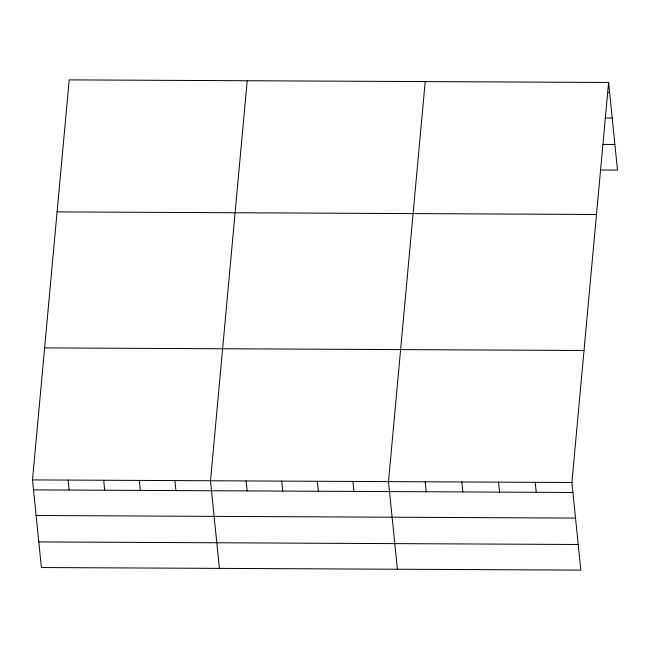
<?xml version="1.0" encoding="UTF-8"?>
<svg xmlns="http://www.w3.org/2000/svg" width="650" height="650" viewBox="0 0 650 650"><rect width="100%" height="100%" fill="white"/><g stroke="black" fill="none" stroke-linecap="round" stroke-linejoin="round"><path stroke-width="0.97" d="M608.603 82.469L571.903 482.495L580.799 570.115L41.397 567.531L32.5 479.911L69.201 79.885L608.603 82.469L617.5 170.089L600.649 170.007M247.203 80.738L210.502 480.764L219.399 568.384M425.206 81.591L388.505 481.618L397.402 569.238M607.628 92.43L609.611 92.446M605.28 118.032L612.219 118.064M603.005 144.406L614.9 144.463M57.086 211.892L596.489 214.476M44.614 347.904L584.009 350.48M32.5 479.911L571.903 482.495M33.516 489.889L572.91 492.464M36.116 515.507L575.518 518.091M38.797 541.913L578.199 544.489M535.218 482.316L536.234 492.294M498.542 482.137L499.558 492.115M461.866 481.967L462.873 491.944M425.181 481.788L426.197 491.766M352.901 481.447L353.917 491.424M317.306 481.276L318.313 491.254M281.702 481.106L282.717 491.083M246.098 480.935L247.114 490.913M174.899 480.594L175.914 490.571M139.303 480.423L140.311 490.401M103.699 480.253L104.715 490.23M68.104 480.082L69.111 490.059"/></g></svg>
